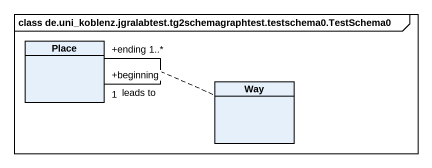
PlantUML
@startuml
mainframe class de.uni_koblenz.jgralabtest.tg2schemagraphtest.testschema0.TestSchema0
hide circle
hide empty members
class Place
class Way
Place "+beginning\n1" -- "+ending\n1..*" Place : leads to
(Place, Place) .. Way
@enduml
